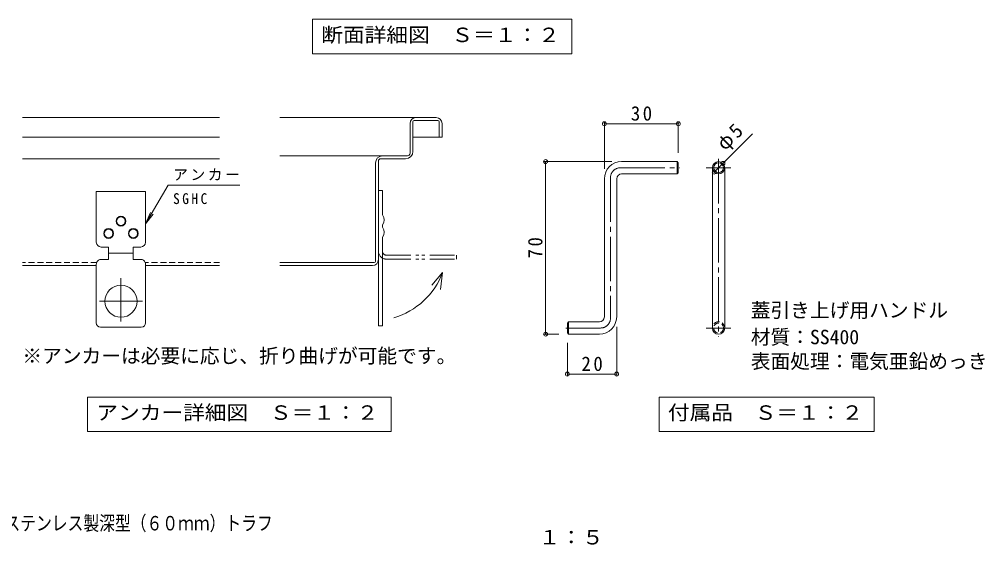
# Model space of a CAD drawing. Units: millimetres on the paper, enlarged 5 times, with parts at other scales. Extents: x -907 to 965, y -699 to 661.
# Drawn here: x -51 to 928, y -689 to -157 of the extents above; entities that cross this region are included whole.
import ezdxf
from ezdxf.enums import TextEntityAlignment as Align

# ---------------------------------------------------------------- set-up
doc = ezdxf.new("R2010")
doc.units = ezdxf.units.MM
doc.header["$LTSCALE"] = 5
doc.header["$PDMODE"] = 32
doc.header["$PDSIZE"] = 4
for name, pattern in [('CHAIN2', [12, 9, -1, 1, -1]), ('DASHED1', [1.8, 1.2, -0.6]), ('DOUBLE_CHAIN1', [8.8, 5, -1, 0.6, -0.6, 0.6, -1])]:
    doc.linetypes.add(name, pattern=pattern)
for name, color, linetype, lineweight in [('D-3', 6, 'Continuous', 9), ('D-4', 7, 'Continuous', 9), ('D-5', 7, 'Continuous', 9), ('D-A', 1, 'Continuous', 9), ('D-E', 4, 'Continuous', 9)]:
    doc.layers.add(name, color=color, linetype=linetype, lineweight=lineweight)
doc.layers.add('F-5_F-5ﾚｲﾔ', color=2, linetype='Continuous')
doc.styles.add('ＭＳ ゴシック', font='')
doc.styles.get('ＭＳ ゴシック').set_extended_font_data('MS Gothic')

msp = doc.modelspace()

# ---------------------------------------------------------------- linework, layer by layer
at = {"layer": 'D-3'}
for p, q in [((152, -256.313), (-48, -256.314)), ((213, -256.313), (371.5, -256.313)), ((345, -276.313), (345, -262.313)), ((348, -276.313), (348, -260.563)), ((349.25, -259.313), (373.25, -259.313)), ((374.5, -260.563), (374.5, -276.313)), ((377.5, -262.313), (377.5, -276.313)), ((152, -276.313), (-48, -276.314)), ((345, -292.563), (345, -276.313)), ((348, -290.563), (348, -276.313)), ((374.5, -276.313), (348, -276.313)), ((374.5, -276.313), (377.5, -276.313)), ((-48, -298.064), (152, -298.063)), ((213, -295.063), (342.5, -295.063)), ((310, -402.064), (310, -302.563)), ((313, -400.314), (313, -300.563)), ((315.5, -298.063), (340.5, -298.063)), ((27, -406.313), (-48, -406.314)), ((77, -406.313), (152, -406.313)), ((308.75, -403.314), (213, -403.314)), ((213, -406.314), (307, -406.314))]:
    msp.add_line(p, q, dxfattribs=at)
at = {"layer": 'D-3', "linetype": 'DASHED1'}
for p, q in [((27.316, -403.313), (-48, -403.314)), ((152, -403.313), (76.684, -403.313))]:
    msp.add_line(p, q, dxfattribs=at)
at = {"layer": 'D-3'}
for centre, radius, start, end in [((351, -262.313), 6, 90, 180), ((349.25, -260.563), 1.25, 90, 180), ((371.5, -262.313), 6, 0, 90), ((373.25, -260.563), 1.25, 0, 90), ((340.5, -290.563), 7.5, 270, 0), ((342.5, -292.563), 2.5, 270, 0), ((317.5, -302.563), 7.5, 90, 180), ((315.5, -300.563), 2.5, 90, 180), ((307, -400.314), 6, 270, 0), ((308.75, -402.064), 1.25, 270, 0)]:
    msp.add_arc(centre, radius, start, end, dxfattribs=at)
at = {"layer": 'D-4'}
for p, q in [((542.007, -261.081), (542.007, -308.411)), ((542.007, -262.581), (617.007, -262.581)), ((617.007, -261.081), (617.007, -292.161)), ((662.204, -302.741), (692.256, -272.689)), ((480.926, -300.911), (549.507, -300.911)), ((482.426, -475.911), (482.426, -300.911)), ((653.366, -311.58), (662.204, -302.741)), ((554.507, -517.941), (554.507, -468.411)), ((480.926, -475.911), (495.757, -475.911)), ((504.507, -517.941), (504.507, -484.661)), ((504.507, -516.441), (554.507, -516.441))]:
    msp.add_line(p, q, dxfattribs=at)
for p in [(542.007, -262.581), (617.007, -262.581), (482.426, -300.911), (662.204, -302.741), (653.366, -311.58), (482.426, -475.911), (504.507, -516.441), (554.507, -516.441)]:
    msp.add_point(p, dxfattribs=at)
at = {"layer": 'D-5'}
for p, q in [((246, -156.648), (509, -156.648)), ((246, -156.648), (246, -191.648)), ((509, -156.648), (509, -191.648)), ((246, -191.648), (509, -191.648)), ((99.827, -324.658), (77, -364.196)), ((99.827, -324.658), (172.327, -324.658)), ((77, -364.196), (81.784, -352.647)), ((77, -364.196), (84.61, -354.279)), ((378.086, -413.305), (366.97, -426.213)), ((378.086, -413.305), (375.872, -430.756)), ((18, -539.636), (326, -539.636)), ((326, -539.636), (326, -574.636)), ((597.438, -539.636), (815.438, -539.636)), ((597.438, -539.636), (597.438, -574.636)), ((815.438, -539.636), (815.438, -574.636)), ((597.438, -574.636), (815.438, -574.636))]:
    msp.add_line(p, q, dxfattribs=at)
msp.add_lwpolyline([(18, -539.636), (18, -574.636), (326, -574.636)], dxfattribs=at)
msp.add_arc((307.58, -386.942), 75.273, 286.17736, 339.49844, dxfattribs=at)
at = {"layer": 'D-A'}
for p, q in [((27, -331.314), (77, -331.314)), ((27, -382.564), (27, -331.314)), ((77, -382.564), (77, -331.314)), ((313, -330.064), (313, -467.564)), ((317, -365.064), (317, -367.564)), ((317, -377.564), (317, -467.564)), ((32, -387.564), (39.5, -387.564)), ((39.5, -387.564), (39.5, -400.064)), ((32, -400.064), (39.5, -400.064)), ((64.5, -393.814), (39.5, -393.814)), ((72, -400.064), (64.5, -400.064)), ((27, -405.064), (27, -406.314)), ((27, -406.314), (27, -464.439)), ((77, -405.064), (77, -406.314)), ((77, -406.314), (77, -464.439)), ((31.375, -468.814), (72.625, -468.814)), ((313, -467.564), (317, -467.564))]:
    msp.add_line(p, q, dxfattribs=at)
at = {"layer": 'D-A', "linetype": 'DOUBLE_CHAIN1'}
for p, q in [((321, -395.784), (392, -395.784)), ((321, -399.784), (392, -399.784)), ((392, -399.784), (392, -395.784))]:
    msp.add_line(p, q, dxfattribs=at)
at = {"layer": 'D-A', "linetype": 'CHAIN2'}
for p, q in [((52, -419.282), (52, -462.964)), ((30.159, -442.564), (73.841, -442.564))]:
    msp.add_line(p, q, dxfattribs=at)
at = {"layer": 'D-A'}
for points in [[(313, -330.064), (317, -330.064), (317, -355.064)], [(72, -387.564), (64.5, -387.564), (64.5, -400.064)]]:
    msp.add_lwpolyline(points, dxfattribs=at)
for centre, radius in [((52, -361.314), 5), ((52, -361.314), 4.375), ((39.5, -373.814), 5), ((39.5, -373.814), 4.375), ((64.5, -373.814), 5), ((64.5, -373.814), 4.375), ((52, -442.564), 16.25)]:
    msp.add_circle(centre, radius, dxfattribs=at)
for centre, radius, start, end in [((310.732, -360.064), 8.018, 321.41991, 38.58009), ((310.732, -372.564), 8.018, 321.41991, 38.58009), ((32, -382.564), 5, 180, 270), ((72, -382.564), 5, 270, 0), ((32, -405.064), 5, 90, 159.51268), ((72, -405.064), 5, 20.48732, 90), ((32, -405.064), 5, 159.51268, 180), ((72, -405.064), 5, 0, 20.48732), ((31.375, -464.439), 4.375, 180, 270), ((72.625, -464.439), 4.375, 270, 0)]:
    msp.add_arc(centre, radius, start, end, dxfattribs=at)
at = {"layer": 'D-A', "linetype": 'DOUBLE_CHAIN1'}
for radius in [8, 4]:
    msp.add_arc((321, -391.784), radius, 180, 270, dxfattribs=at)
at = {"layer": 'D-E'}
for p, q in [((559.507, -300.911), (615.757, -300.911)), ((615.757, -313.411), (615.757, -300.911)), ((617.007, -302.161), (615.757, -300.911)), ((617.007, -312.161), (617.007, -302.161)), ((617.007, -312.161), (615.757, -313.411)), ((651.535, -307.161), (651.535, -469.661)), ((664.035, -307.161), (664.035, -469.661)), ((542.007, -318.411), (542.007, -458.411)), ((554.507, -458.411), (554.507, -318.411)), ((615.757, -313.411), (559.507, -313.411)), ((505.757, -463.411), (504.507, -464.661)), ((504.507, -464.661), (504.507, -474.661)), ((505.757, -463.411), (505.757, -475.911)), ((505.757, -463.411), (537.007, -463.411)), ((505.757, -475.911), (504.507, -474.661)), ((537.007, -475.911), (505.757, -475.911))]:
    msp.add_line(p, q, dxfattribs=at)
at = {"layer": 'D-E', "linetype": 'CHAIN2'}
for p, q in [((657.785, -298.253), (657.785, -478.568)), ((558.257, -307.161), (618.422, -307.161)), ((645.285, -307.161), (670.285, -307.161)), ((548.257, -317.161), (548.257, -459.661)), ((538.257, -469.661), (503.092, -469.661)), ((645.285, -469.661), (670.285, -469.661))]:
    msp.add_line(p, q, dxfattribs=at)
at = {"layer": 'D-E'}
for radius in [6.25, 5]:
    msp.add_circle((657.785, -307.161), radius, dxfattribs=at)
at = {"layer": 'D-E', "linetype": 'DASHED1'}
msp.add_circle((657.785, -469.661), 5, dxfattribs=at)
at = {"layer": 'D-E'}
for centre, radius, start, end in [((559.507, -318.411), 17.5, 90, 180), ((559.507, -318.411), 5, 90, 180), ((537.007, -458.411), 5, 270, 0), ((537.007, -458.411), 17.5, 270, 0), ((657.785, -469.661), 6.25, 180, 0)]:
    msp.add_arc(centre, radius, start, end, dxfattribs=at)
at = {"layer": 'D-E', "linetype": 'CHAIN2'}
for centre, start, end in [((558.257, -317.161), 90, 180), ((538.257, -459.661), 270, 0)]:
    msp.add_arc(centre, 10, start, end, dxfattribs=at)
at = {"layer": 'D-E', "linetype": 'DASHED1'}
msp.add_arc((657.785, -469.661), 6.25, 0, 180, dxfattribs=at)

# ---------------------------------------------------------------- texts
at = {"layer": 'D-4', "color": 2, "char_height": 14.66, "attachment_point": 7, "style": 'ＭＳ ゴシック'}
for s, insert in [('\\T1.27;\\W0.95;30', (568.882, -259.581)), ('\\T1.27;\\W0.95;20', (518.882, -513.441))]:
    msp.add_mtext(s, dxfattribs=dict(at, insert=insert))
for s, insert, rotation in [('\\T1.17;φ5', (667.154, -293.549), 45), ('\\T1.27;\\W0.95;70', (479.426, -399.036), 90)]:
    msp.add_mtext(s, dxfattribs=dict(at, insert=insert, rotation=rotation))
at = {"layer": 'D-5', "color": 2, "style": 'ＭＳ ゴシック', "width": 1.1}
for s, p in [('断面詳細図\u3000Ｓ＝１：２', (255, -184.148)), ('アンカー詳細図\u3000Ｓ＝１：２', (27, -567.136)), ('付属品\u3000Ｓ＝１：２', (606.438, -567.136))]:
    msp.add_text(s, height=14.66, dxfattribs=at).set_placement(p, align=Align.BOTTOM_LEFT)
at = {"layer": 'D-5', "color": 2, "style": 'ＭＳ ゴシック'}
for s, p in [('蓋引き上げ用ハンドル', (690.451, -463.348)), ('材質：SS400', (690.451, -490.514)), ('※アンカーは必要に応じ、折り曲げが可能です。', (-48, -509.603)), ('表面処理：電気亜鉛めっき', (690.451, -515.086))]:
    msp.add_text(s, height=14.66, dxfattribs=at).set_placement(p, align=Align.BOTTOM_LEFT)
at = {"layer": 'D-5', "char_height": 11, "attachment_point": 7, "style": 'ＭＳ ゴシック'}
for s, insert in [('\\T1.17;アンカー', (104.827, -320.158)), ('\\T1.38;\\W0.9;SGHC', (104.827, -344.158))]:
    msp.add_mtext(s, dxfattribs=dict(at, insert=insert))
at = {"layer": 'F-5_F-5ﾚｲﾔ', "style": 'ＭＳ ゴシック'}
for s, width, p in [('排水ユニット\u3000ステンレス製グレーチング蓋／ステンレス製深型（６０ｍｍ）トラフ', 0.8, (-402.025, -679.297)), ('１：５', 1.1, (475.451, -693.524))]:
    msp.add_text(s, height=14.66, dxfattribs=dict(at, width=width)).set_placement(p, align=Align.BOTTOM_LEFT)

doc.saveas('drawing.dxf')
